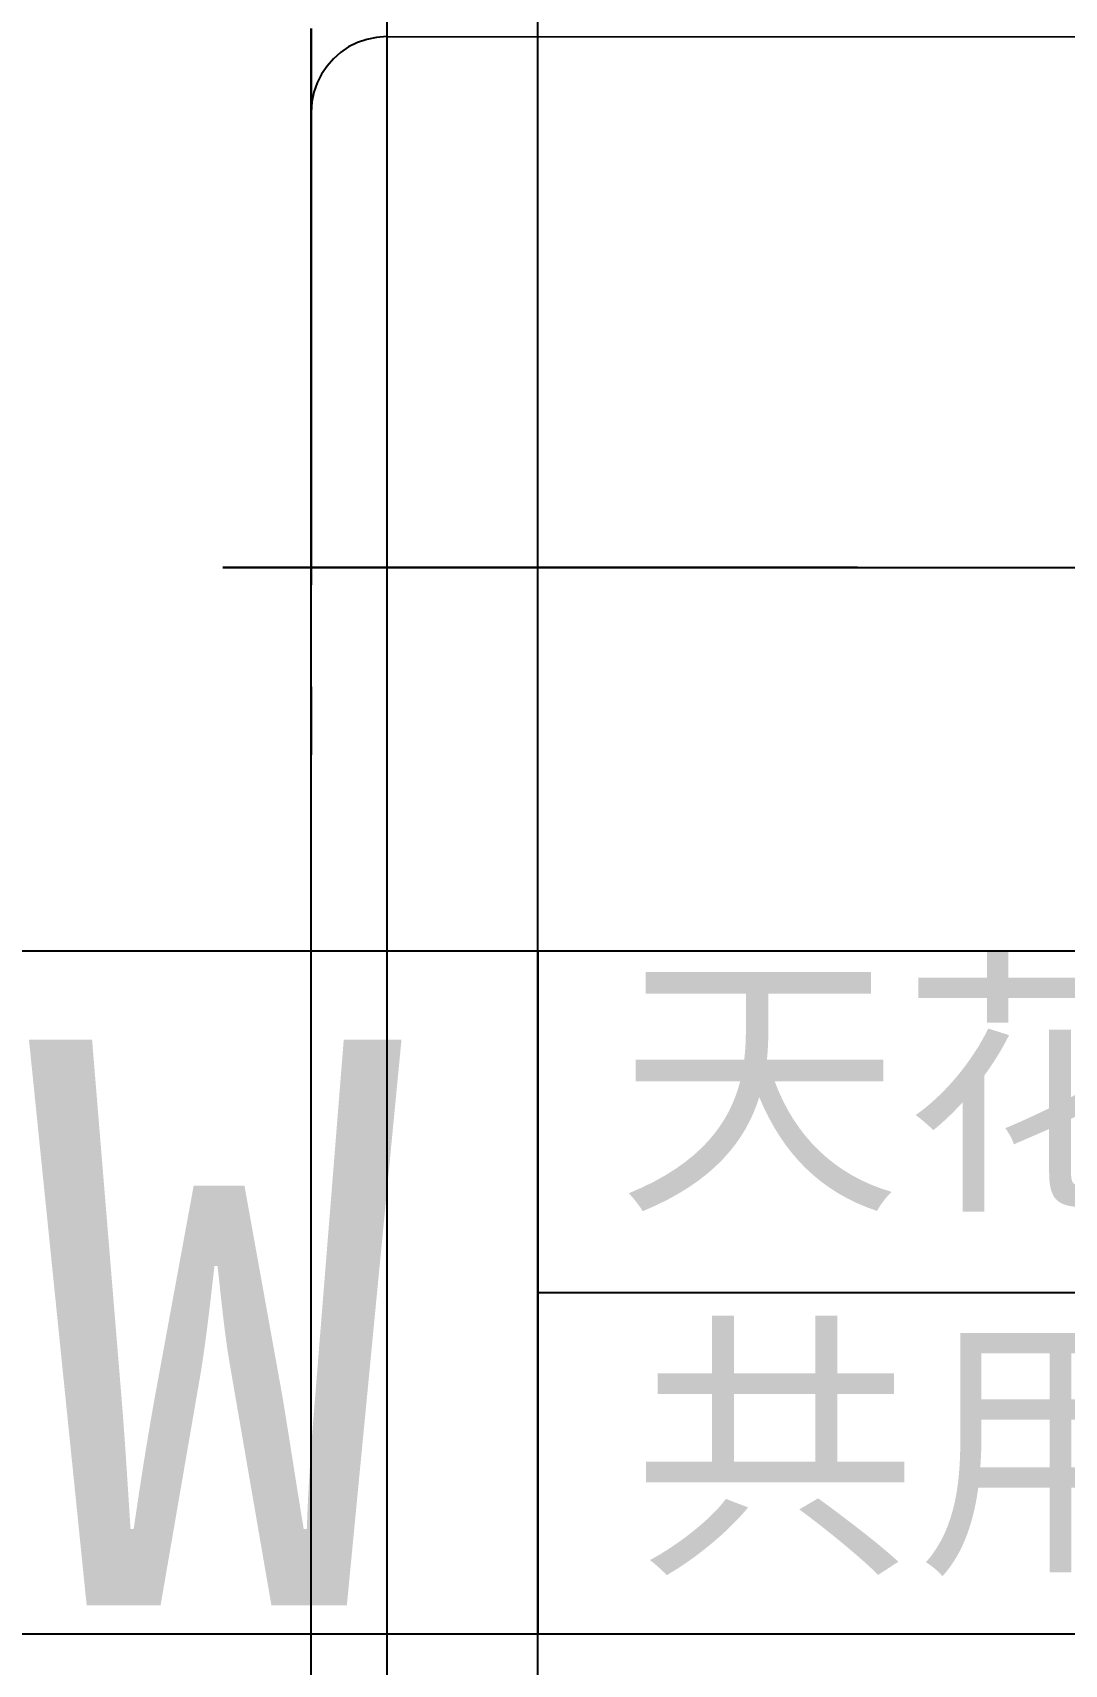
# Model space of a CAD drawing. Extents: x 11992 to 29481, y -6727 to 6811.
# Drawn here: x 14352.6 to 14489.4, y 3378.1 to 3594.4 of the extents above; entities that cross this region are included whole.
import ezdxf

# ---------------------------------------------------------------- set-up
doc = ezdxf.new("R2010")
doc.units = 0
doc.header["$MEASUREMENT"] = 0
doc.layers.get('0').update_dxf_attribs({"color": 8, "linetype": 'CONTINUOUS'})
for name, color, linetype in [('FF-FINISH【完成面】', 8, 'CONTINUOUS'), ('WALL', 8, 'CONTINUOUS'), ('zoylight 3编号', 7, 'CONTINUOUS')]:
    doc.layers.add(name, color=color, linetype=linetype)
doc.styles.add('TFB MS 3mm at 1 to 25', font='arial.ttf', dxfattribs={"height": 75})

# ---------------------------------------------------------------- blocks, each defined once
blk = doc.blocks.new('dfddd')
for p, q in [((0, 90.49), (0, 0)), ((0, 45.25), (380.17, 45.25))]:
    blk.add_line(p, q)
blk.add_lwpolyline([(-233.26, 0), (380.17, 0), (380.17, 90.49), (-233.26, 90.49)], close=True)

msp = doc.modelspace()

# ---------------------------------------------------------------- linework, layer by layer
for p, q in [((14399.62, 630.6, -2440.43), (14399.63, 3630.6, -2440.43)), ((14389.57, 3594.9, -1395.4), (14389.57, 3592.74, -1392.21)), ((14389.57, 3592.74, -1931.1), (14389.57, 3594.9, -1927.91)), ((14389.57, 3594.9, -1395.4), (14389.57, 3592.74, -1392.21)), ((14389.57, 3592.74, -1931.1), (14389.57, 3594.9, -1927.91)), ((14389.57, 3592.74, -1392.21), (14389.57, 3590.21, -1389.33)), ((14389.57, 3590.21, -1933.98), (14389.57, 3592.74, -1931.1)), ((14389.57, 3592.74, -1392.21), (14389.57, 3590.21, -1389.33)), ((14389.57, 3590.21, -1933.98), (14389.57, 3592.74, -1931.1)), ((14394.52, 3592.46, -2140.43), (14393.45, 3591.74, -2140.43)), ((14394.52, 3592.46, -2140.43), (14393.45, 3591.74, -2140.43)), ((14395.67, 3593.04, -2140.43), (14394.52, 3592.46, -2140.43)), ((14395.67, 3593.04, -2140.43), (14394.52, 3592.46, -2140.43)), ((14396.91, 3593.47, -2140.43), (14395.67, 3593.04, -2140.43)), ((14396.91, 3593.47, -2140.43), (14395.67, 3593.04, -2140.43)), ((14398.21, 3593.74, -2140.43), (14396.91, 3593.47, -2140.43)), ((14398.21, 3593.74, -2140.43), (14396.91, 3593.47, -2140.43)), ((14399.57, 3593.83, -2140.43), (14398.21, 3593.74, -2140.43)), ((14399.57, 3593.83, -2140.43), (14398.21, 3593.74, -2140.43)), ((14399.57, 3593.83, -2140.43), (14621.48, 3593.79, -2140.43)), ((14389.57, 3590.21, -1389.33), (14389.57, 3587.33, -1386.79)), ((14389.57, 3587.33, -1936.52), (14389.57, 3590.21, -1933.98)), ((14389.57, 3590.21, -1389.33), (14389.57, 3587.33, -1386.79)), ((14389.57, 3587.33, -1936.52), (14389.57, 3590.21, -1933.98)), ((14392.49, 3590.9, -2140.43), (14391.65, 3589.94, -2140.43)), ((14392.49, 3590.9, -2140.43), (14391.65, 3589.94, -2140.43)), ((14393.45, 3591.74, -2140.43), (14392.49, 3590.9, -2140.43)), ((14393.45, 3591.74, -2140.43), (14392.49, 3590.9, -2140.43)), ((14389.57, 3588.71, -2140.31), (14389.57, 3588.71, -1935.38)), ((14389.57, 3588.71, -2140.31), (14389.57, 3588.71, -1935.38)), ((14389.57, 3573.71, -2260.52), (14389.57, 3588.65, -2260.52)), ((14389.57, 3588.65, -2260.52), (14389.57, 3588.65, -2191.83)), ((14389.57, 2672.43, -2140.53), (14389.57, 3588.65, -2140.31)), ((14389.57, 3506.14, -2192.15), (14389.57, 3588.65, -2191.83)), ((14389.57, 3588.65, -2191.83), (14389.57, 3588.65, -2140.31)), ((14389.57, 3573.71, -2260.52), (14389.57, 3588.65, -2260.52)), ((14389.57, 3588.65, -2260.52), (14389.57, 3588.65, -2191.83)), ((14389.57, 2672.43, -2140.53), (14389.57, 3588.65, -2140.31)), ((14389.57, 3506.14, -2192.15), (14389.57, 3588.65, -2191.83)), ((14389.57, 3588.65, -2191.83), (14389.57, 3588.65, -2140.31)), ((14390.93, 3588.87, -2140.43), (14390.35, 3587.72, -2140.43)), ((14390.93, 3588.87, -2140.43), (14390.35, 3587.72, -2140.43)), ((14391.65, 3589.94, -2140.43), (14390.93, 3588.87, -2140.43)), ((14391.65, 3589.94, -2140.43), (14390.93, 3588.87, -2140.43)), ((14389.57, 3587.33, -1386.79), (14389.57, 3584.14, -1384.64)), ((14389.57, 3584.14, -1938.67), (14389.57, 3587.33, -1936.52)), ((14389.57, 3587.33, -1386.79), (14389.57, 3584.14, -1384.64)), ((14389.57, 3584.14, -1938.67), (14389.57, 3587.33, -1936.52)), ((14389.92, 3586.49, -2140.43), (14389.66, 3585.18, -2140.43)), ((14389.92, 3586.49, -2140.43), (14389.66, 3585.18, -2140.43)), ((14390.35, 3587.72, -2140.43), (14389.92, 3586.49, -2140.43)), ((14390.35, 3587.72, -2140.43), (14389.92, 3586.49, -2140.43)), ((14389.66, 3585.18, -2140.43), (14389.57, 3583.83, -2140.43)), ((14389.66, 3585.18, -2140.43), (14389.57, 3583.83, -2140.43)), ((14389.57, 3584.14, -1384.64), (14389.57, 3580.67, -1382.9)), ((14389.57, 3580.67, -1940.41), (14389.57, 3584.14, -1938.67)), ((14389.57, 3584.14, -1384.64), (14389.57, 3580.67, -1382.9)), ((14389.57, 3580.67, -1940.41), (14389.57, 3584.14, -1938.67)), ((14389.57, 1960.46, -2140.43), (14389.57, 3583.83, -2140.43)), ((14389.57, 3580.67, -1382.9), (14389.57, 3576.97, -1381.61)), ((14389.57, 3576.97, -1941.7), (14389.57, 3580.67, -1940.41)), ((14389.57, 3580.67, -1382.9), (14389.57, 3576.97, -1381.61)), ((14389.57, 3576.97, -1941.7), (14389.57, 3580.67, -1940.41)), ((14389.57, 3576.97, -1381.61), (14389.57, 3573.07, -1380.82)), ((14389.57, 3573.07, -1942.5), (14389.57, 3576.97, -1941.7)), ((14389.57, 3576.97, -1381.61), (14389.57, 3573.07, -1380.82)), ((14389.57, 3573.07, -1942.5), (14389.57, 3576.97, -1941.7)), ((14389.57, 3573.71, -2260.52), (14389.57, 3576.71, -2260.52)), ((14389.57, 3573.71, -2260.52), (14389.57, 3576.71, -2260.52)), ((14389.57, 3517.32, -2260.53), (14389.57, 3573.71, -2260.52)), ((14389.57, 3573.71, -2260.52), (14389.57, 3521.18, -2260.52)), ((14389.57, 3516.97, -2260.52), (14389.57, 3573.71, -2260.52)), ((14389.57, 3517.32, -2260.53), (14389.57, 3573.71, -2260.52)), ((14389.57, 3573.71, -2260.52), (14389.57, 3521.18, -2260.52)), ((14389.57, 3516.97, -2260.52), (14389.57, 3573.71, -2260.52)), ((14389.57, 3573.07, -1380.82), (14389.57, 3568.99, -1380.54)), ((14389.57, 3568.99, -1942.77), (14389.57, 3573.07, -1942.5)), ((14389.57, 3573.07, -1380.82), (14389.57, 3568.99, -1380.54)), ((14389.57, 3568.99, -1942.77), (14389.57, 3573.07, -1942.5)), ((14389.57, 1975.35, -1380.54), (14389.57, 3568.99, -1380.54)), ((14389.57, 1975.35, -1380.54), (14389.57, 3568.99, -1380.54)), ((14389.57, 1975.35, -1942.77), (14389.57, 3568.99, -1942.77)), ((14389.57, 3231.99, -1782.54), (14389.57, 3548.58, -1782.54)), ((14389.57, 3226.24, -1541.64), (14389.57, 3548.58, -1541.64)), ((14389.57, 3231.99, -1782.54), (14389.57, 3548.58, -1782.54)), ((14389.57, 3226.24, -1541.64), (14389.57, 3548.58, -1541.64)), ((14389.57, 3542.87, -1980.21), (14389.57, 3542.69, -1977.49)), ((14389.57, 3542.87, -2046.68), (14389.57, 3542.87, -2140.33)), ((14389.57, 3542.87, -2140.33), (14389.57, 3542.87, -1980.21)), ((14389.57, 3542.87, -1980.21), (14389.57, 3542.69, -1977.49)), ((14389.57, 3542.87, -2046.68), (14389.57, 3542.87, -2140.33)), ((14389.57, 3542.87, -2140.33), (14389.57, 3542.87, -1980.21)), ((14389.57, 3542.69, -1977.49), (14389.57, 3542.16, -1974.89)), ((14389.57, 3542.69, -1977.49), (14389.57, 3542.16, -1974.89)), ((14389.57, 3542.16, -1974.89), (14389.57, 3541.3, -1972.42)), ((14389.57, 3542.16, -1974.89), (14389.57, 3541.3, -1972.42)), ((14389.57, 3541.3, -1972.42), (14389.57, 3540.14, -1970.11)), ((14389.57, 3541.3, -1972.42), (14389.57, 3540.14, -1970.11)), ((14389.57, 3540.14, -1970.11), (14389.57, 3538.7, -1967.99)), ((14389.57, 3540.14, -1970.11), (14389.57, 3538.7, -1967.99)), ((14389.57, 3538.7, -1967.99), (14389.57, 3537.01, -1966.06)), ((14389.57, 3538.7, -1967.99), (14389.57, 3537.01, -1966.06)), ((14389.57, 3537.01, -1966.06), (14389.57, 3535.09, -1964.37)), ((14389.57, 3537.01, -1966.06), (14389.57, 3535.09, -1964.37)), ((14389.57, 3535.09, -1964.37), (14389.57, 3532.97, -1962.94)), ((14389.57, 3535.09, -1964.37), (14389.57, 3532.97, -1962.94)), ((14389.57, 3532.97, -1962.94), (14389.57, 3530.66, -1961.78)), ((14389.57, 3532.97, -1962.94), (14389.57, 3530.66, -1961.78)), ((14389.57, 3530.66, -1961.78), (14389.57, 3528.19, -1960.92)), ((14389.57, 3530.66, -1961.78), (14389.57, 3528.19, -1960.92)), ((14389.57, 3528.19, -1960.92), (14389.57, 3525.58, -1960.39)), ((14389.57, 3528.19, -1960.92), (14389.57, 3525.58, -1960.39)), ((14389.57, 3525.58, -1960.39), (14389.57, 3522.87, -1960.21)), ((14389.57, 3525.58, -1960.39), (14389.57, 3522.87, -1960.21)), ((14378.11, 3523.47, -1476.45), (14377.85, 3523.47, -1493.54)), ((14377.85, 3523.47, -1493.54), (14377.85, 3523.47, -1512.24)), ((14377.85, 3523.47, -1512.24), (14378.04, 3523.47, -1532.39)), ((14378.11, 3523.47, -1476.45), (14377.85, 3523.47, -1493.54)), ((14377.85, 3523.47, -1493.54), (14377.85, 3523.47, -1512.24)), ((14377.85, 3523.47, -1512.24), (14378.04, 3523.47, -1532.39)), ((14378.04, 3523.47, -1532.39), (14378.37, 3523.47, -1553.83)), ((14378.04, 3523.47, -1532.39), (14378.37, 3523.47, -1553.83)), ((14378.66, 3523.47, -1461.11), (14378.11, 3523.47, -1476.45)), ((14378.66, 3523.47, -1461.11), (14378.11, 3523.47, -1476.45)), ((14378.37, 3523.47, -1553.83), (14378.79, 3523.47, -1576.42)), ((14378.37, 3523.47, -1553.83), (14378.79, 3523.47, -1576.42)), ((14379.58, 3523.47, -1447.68), (14378.66, 3523.47, -1461.11)), ((14379.58, 3523.47, -1447.68), (14378.66, 3523.47, -1461.11)), ((14378.79, 3523.47, -1576.42), (14379.25, 3523.47, -1599.98)), ((14378.79, 3523.47, -1576.42), (14379.25, 3523.47, -1599.98)), ((14379.25, 3523.47, -1599.98), (14379.7, 3523.47, -1624.38)), ((14379.25, 3523.47, -1599.98), (14379.7, 3523.47, -1624.38)), ((14380.9, 3523.47, -1436.32), (14379.58, 3523.47, -1447.68)), ((14380.9, 3523.47, -1436.32), (14379.58, 3523.47, -1447.68)), ((14379.7, 3523.47, -1624.38), (14380.08, 3523.47, -1649.48)), ((14379.7, 3523.47, -1624.38), (14380.08, 3523.47, -1649.48)), ((14380.08, 3523.47, -1649.48), (14380.4, 3523.47, -1675.21)), ((14380.08, 3523.47, -1649.48), (14380.4, 3523.47, -1675.21)), ((14380.4, 3523.47, -1675.21), (14380.67, 3523.47, -1701.52)), ((14380.4, 3523.47, -1675.21), (14380.67, 3523.47, -1701.52)), ((14380.67, 3523.47, -1701.52), (14380.87, 3523.47, -1728.39)), ((14380.67, 3523.47, -1701.52), (14380.87, 3523.47, -1728.39)), ((14380.87, 3523.47, -1728.39), (14381.04, 3523.47, -1755.76)), ((14380.87, 3523.47, -1728.39), (14381.04, 3523.47, -1755.76)), ((14382.68, 3523.47, -1427.19), (14380.9, 3523.47, -1436.32)), ((14382.68, 3523.47, -1427.19), (14380.9, 3523.47, -1436.32)), ((14381.04, 3523.47, -1755.76), (14381.16, 3523.47, -1783.59)), ((14381.04, 3523.47, -1755.76), (14381.16, 3523.47, -1783.59)), ((14381.16, 3523.47, -1783.59), (14381.25, 3523.47, -1811.84)), ((14381.16, 3523.47, -1783.59), (14381.25, 3523.47, -1811.84)), ((14381.25, 3523.47, -1811.84), (14381.31, 3523.47, -1840.47)), ((14381.25, 3523.47, -1811.84), (14381.31, 3523.47, -1840.47)), ((14381.31, 3523.47, -1840.47), (14381.34, 3523.47, -1869.43)), ((14381.31, 3523.47, -1840.47), (14381.34, 3523.47, -1869.43)), ((14381.34, 3523.47, -1869.43), (14381.36, 3523.47, -1898.67)), ((14381.34, 3523.47, -1869.43), (14381.36, 3523.47, -1898.67)), ((14381.36, 3523.47, -1898.67), (14381.37, 3523.47, -1928.17)), ((14381.36, 3523.47, -1898.67), (14381.37, 3523.47, -1928.17)), ((14381.37, 3523.47, -1928.17), (14381.37, 3523.47, -1957.86)), ((14381.37, 3523.47, -1957.86), (14381.38, 3523.47, -1987.69)), ((14381.37, 3523.47, -1928.17), (14381.37, 3523.47, -1957.86)), ((14381.37, 3523.47, -1957.86), (14381.38, 3523.47, -1987.69)), ((14381.38, 3523.47, -1987.69), (14381.41, 3523.47, -2017.41)), ((14381.38, 3523.47, -1987.69), (14381.41, 3523.47, -2017.41)), ((14381.41, 3523.47, -2017.41), (14381.5, 3523.47, -2046.79)), ((14381.41, 3523.47, -2017.41), (14381.5, 3523.47, -2046.79)), ((14381.5, 3523.47, -2046.79), (14381.67, 3523.47, -2075.54)), ((14381.5, 3523.47, -2046.79), (14381.67, 3523.47, -2075.54)), ((14381.67, 3523.47, -2075.54), (14381.95, 3523.47, -2103.43)), ((14381.67, 3523.47, -2075.54), (14381.95, 3523.47, -2103.43)), ((14381.95, 3523.47, -2103.43), (14382.37, 3523.47, -2130.19)), ((14381.95, 3523.47, -2103.43), (14382.37, 3523.47, -2130.19)), ((14382.37, 3523.47, -2130.19), (14382.96, 3523.47, -2155.56)), ((14382.37, 3523.47, -2130.19), (14382.96, 3523.47, -2155.56)), ((14384.98, 3523.47, -1420.43), (14382.68, 3523.47, -1427.19)), ((14384.98, 3523.47, -1420.43), (14382.68, 3523.47, -1427.19)), ((14382.96, 3523.47, -2155.56), (14383.74, 3523.47, -2179.28)), ((14382.96, 3523.47, -2155.56), (14383.74, 3523.47, -2179.28)), ((14383.74, 3523.47, -2179.28), (14384.74, 3523.47, -2201.11)), ((14383.74, 3523.47, -2179.28), (14384.74, 3523.47, -2201.11)), ((14384.74, 3523.47, -2201.11), (14386, 3523.47, -2220.77)), ((14384.74, 3523.47, -2201.11), (14386, 3523.47, -2220.77)), ((14386.77, 3523.47, -1416.4), (14384.98, 3523.47, -1420.43)), ((14386.77, 3523.47, -1416.4), (14384.98, 3523.47, -1420.43)), ((14386, 3523.47, -2220.77), (14387.53, 3523.47, -2238.01)), ((14386, 3523.47, -2220.77), (14387.53, 3523.47, -2238.01)), ((14388.81, 3523.47, -1412.61), (14386.77, 3523.47, -1416.4)), ((14388.81, 3523.47, -1412.61), (14386.77, 3523.47, -1416.4)), ((14387.53, 3523.47, -2238.01), (14389.37, 3523.47, -2252.58)), ((14387.53, 3523.47, -2238.01), (14389.37, 3523.47, -2252.58)), ((14391.11, 3523.47, -1409.06), (14388.81, 3523.47, -1412.61)), ((14391.11, 3523.47, -1409.06), (14388.81, 3523.47, -1412.61)), ((14389.57, 3523.46, -2440.38), (14389.57, 3523.47, -2440.35)), ((14389.57, 3523.47, -2440.35), (14389.57, 3523.47, -2440.33)), ((14389.57, 3523.32, -2260.53), (14389.57, 3523.47, -2440.33)), ((14389.57, 3523.47, -2185.23), (14389.58, 3523.47, -2206.47)), ((14389.57, 3523.47, -2436.74), (14389.57, 3523.47, -2436.77)), ((14389.57, 3523.47, -2436.77), (14389.57, 3523.47, -2436.79)), ((14389.57, 3523.47, -2436.79), (14389.58, 3523.47, -2436.82)), ((14389.57, 3523.47, -2439.9), (14389.57, 3523.47, -2439.92)), ((14389.57, 3523.47, -2439.92), (14389.57, 3523.47, -2439.95)), ((14389.57, 3523.47, -2439.95), (14389.58, 3523.47, -2439.97)), ((14389.58, 3523.47, -2437.22), (14389.57, 3523.47, -2437.24)), ((14389.57, 3523.47, -2437.24), (14389.57, 3523.47, -2437.27)), ((14389.57, 3523.47, -2437.27), (14389.57, 3523.47, -2437.3)), ((14389.58, 3523.47, -2185.15), (14389.57, 3523.47, -2185.18)), ((14389.57, 3523.47, -2185.18), (14389.57, 3523.47, -2185.2)), ((14389.57, 3523.47, -2185.2), (14389.57, 3523.47, -2185.23)), ((14389.57, 3523.47, -2440.33), (14389.57, 3523.47, -2185.23)), ((14389.57, 3523.47, -2439.9), (14389.57, 3523.47, -2437.3)), ((14389.57, 3523.46, -2440.38), (14389.57, 3523.47, -2440.35)), ((14389.57, 3523.47, -2440.35), (14389.57, 3523.47, -2440.33)), ((14389.57, 3523.32, -2260.53), (14389.57, 3523.47, -2440.33)), ((14389.57, 3523.47, -2185.23), (14389.58, 3523.47, -2206.47)), ((14389.57, 3523.47, -2436.74), (14389.57, 3523.47, -2436.77)), ((14389.57, 3523.47, -2436.77), (14389.57, 3523.47, -2436.79)), ((14389.57, 3523.47, -2436.79), (14389.58, 3523.47, -2436.82)), ((14389.57, 3523.47, -2439.9), (14389.57, 3523.47, -2439.92)), ((14389.57, 3523.47, -2439.92), (14389.57, 3523.47, -2439.95)), ((14389.57, 3523.47, -2439.95), (14389.58, 3523.47, -2439.97)), ((14389.58, 3523.47, -2437.22), (14389.57, 3523.47, -2437.24)), ((14389.57, 3523.47, -2437.24), (14389.57, 3523.47, -2437.27)), ((14389.57, 3523.47, -2437.27), (14389.57, 3523.47, -2437.3)), ((14389.58, 3523.47, -2185.15), (14389.57, 3523.47, -2185.18)), ((14389.57, 3523.47, -2185.18), (14389.57, 3523.47, -2185.2)), ((14389.57, 3523.47, -2185.2), (14389.57, 3523.47, -2185.23)), ((14389.57, 3523.47, -2440.33), (14389.57, 3523.47, -2185.23)), ((14389.57, 3523.47, -2439.9), (14389.57, 3523.47, -2437.3)), ((14389.57, 3523.44, -2440.43), (14389.57, 3523.46, -2440.4)), ((14389.57, 3523.46, -2440.4), (14389.57, 3523.46, -2440.38)), ((14389.57, 3523.44, -2440.43), (14389.57, 3523.46, -2440.4)), ((14389.57, 3523.46, -2440.4), (14389.57, 3523.46, -2440.38)), ((14389.57, 3523.43, -2440.45), (14389.57, 3523.44, -2440.43)), ((14389.57, 3523.43, -2440.45), (14389.57, 3523.44, -2440.43)), ((14389.57, 3523.41, -2440.47), (14389.57, 3523.43, -2440.45)), ((14389.57, 3523.41, -2440.47), (14389.57, 3523.43, -2440.45)), ((14389.57, 3523.39, -2440.49), (14389.57, 3523.41, -2440.47)), ((14389.57, 3523.39, -2440.49), (14389.57, 3523.41, -2440.47)), ((14389.57, 3523.37, -2440.5), (14389.57, 3523.39, -2440.49)), ((14389.57, 3523.37, -2440.5), (14389.57, 3523.39, -2440.49)), ((14389.57, 3523.35, -2440.51), (14389.57, 3523.37, -2440.5)), ((14389.57, 3523.35, -2440.51), (14389.57, 3523.37, -2440.5)), ((14389.57, 3523.32, -2440.52), (14389.57, 3523.35, -2440.51)), ((14389.57, 3523.32, -2440.52), (14389.57, 3523.35, -2440.51)), ((14389.57, 3523.3, -2440.53), (14389.57, 3523.32, -2440.52)), ((14389.57, 3523.3, -2440.53), (14389.57, 3523.32, -2440.52)), ((14389.57, 3523.27, -2440.53), (14389.57, 3523.3, -2440.53)), ((14389.57, 3523.27, -2440.53), (14389.57, 3523.3, -2440.53)), ((14389.57, 3508.53, -2440.52), (14389.57, 3523.27, -2440.53)), ((14389.57, 3508.53, -2440.52), (14389.57, 3523.27, -2440.53)), ((14389.58, 3523.47, -2206.47), (14389.6, 3523.47, -2227.7)), ((14389.58, 3523.47, -2436.82), (14389.59, 3523.47, -2436.84)), ((14389.58, 3523.47, -2439.97), (14389.59, 3523.47, -2440)), ((14389.59, 3523.47, -2437.19), (14389.58, 3523.47, -2437.22)), ((14389.59, 3523.47, -2185.13), (14389.58, 3523.47, -2185.15)), ((14389.58, 3523.47, -2206.47), (14389.6, 3523.47, -2227.7)), ((14389.58, 3523.47, -2436.82), (14389.59, 3523.47, -2436.84)), ((14389.58, 3523.47, -2439.97), (14389.59, 3523.47, -2440)), ((14389.59, 3523.47, -2437.19), (14389.58, 3523.47, -2437.22)), ((14389.59, 3523.47, -2185.13), (14389.58, 3523.47, -2185.15)), ((14389.59, 3523.47, -2436.84), (14389.61, 3523.47, -2436.86)), ((14389.59, 3523.47, -2440), (14389.61, 3523.47, -2440.02)), ((14389.61, 3523.47, -2437.17), (14389.59, 3523.47, -2437.19)), ((14389.61, 3523.47, -2185.11), (14389.59, 3523.47, -2185.13)), ((14389.59, 3523.47, -2436.84), (14389.61, 3523.47, -2436.86)), ((14389.59, 3523.47, -2440), (14389.61, 3523.47, -2440.02)), ((14389.61, 3523.47, -2437.17), (14389.59, 3523.47, -2437.19)), ((14389.61, 3523.47, -2185.11), (14389.59, 3523.47, -2185.13)), ((14389.6, 3523.47, -2227.7), (14389.62, 3523.47, -2248.94)), ((14389.6, 3523.47, -2227.7), (14389.62, 3523.47, -2248.94)), ((14389.61, 3523.47, -2436.86), (14389.63, 3523.47, -2436.88)), ((14389.61, 3523.47, -2440.02), (14389.63, 3523.47, -2440.04)), ((14389.63, 3523.47, -2437.15), (14389.61, 3523.47, -2437.17)), ((14389.63, 3523.47, -2185.09), (14389.61, 3523.47, -2185.11)), ((14389.61, 3523.47, -2436.86), (14389.63, 3523.47, -2436.88)), ((14389.61, 3523.47, -2440.02), (14389.63, 3523.47, -2440.04)), ((14389.63, 3523.47, -2437.15), (14389.61, 3523.47, -2437.17)), ((14389.63, 3523.47, -2185.09), (14389.61, 3523.47, -2185.11)), ((14389.62, 3523.47, -2248.94), (14389.63, 3523.47, -2270.18)), ((14389.62, 3523.47, -2248.94), (14389.63, 3523.47, -2270.18)), ((14389.62, 3523.47, -2265.62), (14449.77, 3523.47, -2265.56)), ((14389.63, 3523.47, -2270.18), (14389.65, 3523.47, -2291.42)), ((14389.63, 3523.47, -2436.88), (14389.65, 3523.47, -2436.9)), ((14389.63, 3523.47, -2440.04), (14389.65, 3523.47, -2440.06)), ((14389.65, 3523.47, -2437.14), (14389.63, 3523.47, -2437.15)), ((14389.65, 3523.47, -2185.07), (14389.63, 3523.47, -2185.09)), ((14389.63, 3523.47, -2270.18), (14389.65, 3523.47, -2291.42)), ((14389.63, 3523.47, -2436.88), (14389.65, 3523.47, -2436.9)), ((14389.63, 3523.47, -2440.04), (14389.65, 3523.47, -2440.06)), ((14389.65, 3523.47, -2437.14), (14389.63, 3523.47, -2437.15)), ((14389.65, 3523.47, -2185.07), (14389.63, 3523.47, -2185.09)), ((14389.65, 3523.47, -2291.42), (14389.67, 3523.47, -2312.66)), ((14389.65, 3523.47, -2436.9), (14389.67, 3523.47, -2436.92)), ((14389.65, 3523.47, -2440.06), (14389.67, 3523.47, -2440.07)), ((14389.67, 3523.47, -2437.12), (14389.65, 3523.47, -2437.14)), ((14389.67, 3523.47, -2185.05), (14389.65, 3523.47, -2185.07)), ((14389.65, 3523.47, -2291.42), (14389.67, 3523.47, -2312.66)), ((14389.65, 3523.47, -2436.9), (14389.67, 3523.47, -2436.92)), ((14389.65, 3523.47, -2440.06), (14389.67, 3523.47, -2440.07)), ((14389.67, 3523.47, -2437.12), (14389.65, 3523.47, -2437.14)), ((14389.67, 3523.47, -2185.05), (14389.65, 3523.47, -2185.07)), ((14389.67, 3523.47, -2312.66), (14389.68, 3523.47, -2333.9)), ((14389.67, 3523.47, -2436.92), (14389.69, 3523.47, -2436.93)), ((14389.67, 3523.47, -2440.07), (14389.69, 3523.47, -2440.08)), ((14389.69, 3523.47, -2437.11), (14389.67, 3523.47, -2437.12)), ((14389.69, 3523.47, -2185.04), (14389.67, 3523.47, -2185.05)), ((14389.67, 3523.47, -2312.66), (14389.68, 3523.47, -2333.9)), ((14389.67, 3523.47, -2436.92), (14389.69, 3523.47, -2436.93)), ((14389.67, 3523.47, -2440.07), (14389.69, 3523.47, -2440.08)), ((14389.69, 3523.47, -2437.11), (14389.67, 3523.47, -2437.12)), ((14389.69, 3523.47, -2185.04), (14389.67, 3523.47, -2185.05)), ((14389.68, 3523.47, -2333.9), (14389.7, 3523.47, -2355.14)), ((14389.68, 3523.47, -2333.9), (14389.7, 3523.47, -2355.14)), ((14389.69, 3523.47, -2436.93), (14389.72, 3523.47, -2436.94)), ((14389.69, 3523.47, -2440.08), (14389.72, 3523.47, -2440.09)), ((14389.72, 3523.47, -2437.1), (14389.69, 3523.47, -2437.11)), ((14389.72, 3523.47, -2185.03), (14389.69, 3523.47, -2185.04)), ((14389.69, 3523.47, -2436.93), (14389.72, 3523.47, -2436.94)), ((14389.69, 3523.47, -2440.08), (14389.72, 3523.47, -2440.09)), ((14389.72, 3523.47, -2437.1), (14389.69, 3523.47, -2437.11)), ((14389.72, 3523.47, -2185.03), (14389.69, 3523.47, -2185.04)), ((14389.7, 3523.47, -2355.14), (14389.72, 3523.47, -2376.38)), ((14389.7, 3523.47, -2355.14), (14389.72, 3523.47, -2376.38)), ((14389.72, 3523.47, -2376.38), (14389.73, 3523.47, -2397.62)), ((14389.72, 3523.47, -2436.94), (14389.74, 3523.47, -2436.94)), ((14389.72, 3523.47, -2440.09), (14389.74, 3523.47, -2440.1)), ((14389.74, 3523.47, -2437.09), (14389.72, 3523.47, -2437.1)), ((14389.74, 3523.47, -2185.03), (14389.72, 3523.47, -2185.03)), ((14389.72, 3523.47, -2376.38), (14389.73, 3523.47, -2397.62)), ((14389.72, 3523.47, -2436.94), (14389.74, 3523.47, -2436.94)), ((14389.72, 3523.47, -2440.09), (14389.74, 3523.47, -2440.1)), ((14389.74, 3523.47, -2437.09), (14389.72, 3523.47, -2437.1)), ((14389.74, 3523.47, -2185.03), (14389.72, 3523.47, -2185.03)), ((14389.73, 3523.47, -2397.62), (14389.75, 3523.47, -2418.85)), ((14389.73, 3523.47, -2397.62), (14389.75, 3523.47, -2418.85)), ((14389.74, 3523.47, -2436.94), (14389.77, 3523.47, -2436.94)), ((14389.74, 3523.47, -2440.1), (14389.77, 3523.47, -2440.1)), ((14389.77, 3523.47, -2437.09), (14389.74, 3523.47, -2437.09)), ((14389.77, 3523.47, -2185.02), (14389.74, 3523.47, -2185.03)), ((14389.74, 3523.47, -2436.94), (14389.77, 3523.47, -2436.94)), ((14389.74, 3523.47, -2440.1), (14389.77, 3523.47, -2440.1)), ((14389.77, 3523.47, -2437.09), (14389.74, 3523.47, -2437.09)), ((14389.77, 3523.47, -2185.02), (14389.74, 3523.47, -2185.03)), ((14389.75, 3523.47, -2418.85), (14389.77, 3523.47, -2440.09)), ((14389.75, 3523.47, -2418.85), (14389.77, 3523.47, -2440.09)), ((14389.77, 3523.47, -2440.09), (14394.77, 3523.47, -2440.08)), ((14389.77, 3523.47, -2437.09), (14393.49, 3523.47, -2437.09)), ((14389.77, 3523.47, -2440.09), (14393.49, 3523.47, -2440.09)), ((14389.77, 3523.47, -2440.09), (14394.77, 3523.47, -2440.08)), ((14389.77, 3523.47, -2437.09), (14393.49, 3523.47, -2437.09)), ((14389.77, 3523.47, -2185.03), (14434.77, 3523.47, -2185.03)), ((14389.77, 3523.47, -2440.09), (14393.49, 3523.47, -2440.09)), ((14389.77, 3523.47, -2436.94), (14449.56, 3523.47, -2436.94)), ((14393.66, 3523.47, -1405.75), (14391.11, 3523.47, -1409.06)), ((14393.66, 3523.47, -1405.75), (14391.11, 3523.47, -1409.06)), ((14396.82, 3523.47, -2185.03), (14393.37, 3523.47, -2185.03)), ((14396.82, 3523.47, -2185.03), (14393.37, 3523.47, -2185.03)), ((14393.49, 3523.47, -2437.09), (14449.56, 3523.47, -2437.09)), ((14393.49, 3523.47, -2440.09), (14408.37, 3523.47, -2440.09)), ((14396.44, 3523.47, -1402.68), (14393.66, 3523.47, -1405.75)), ((14396.44, 3523.47, -1402.68), (14393.66, 3523.47, -1405.75)), ((14394.77, 3523.47, -2440.08), (14399.77, 3523.47, -2440.06)), ((14394.77, 3523.47, -2440.08), (14399.77, 3523.47, -2440.06)), ((14399.46, 3523.47, -1399.87), (14396.44, 3523.47, -1402.68)), ((14399.46, 3523.47, -1399.87), (14396.44, 3523.47, -1402.68)), ((14400.27, 3523.47, -2185.03), (14396.82, 3523.47, -2185.03)), ((14400.27, 3523.47, -2185.03), (14396.82, 3523.47, -2185.03)), ((14402.69, 3523.47, -1397.33), (14399.46, 3523.47, -1399.87)), ((14399.77, 3523.47, -2440.06), (14404.77, 3523.47, -2440.05)), ((14403.72, 3523.47, -2185.03), (14400.27, 3523.47, -2185.03)), ((14406.15, 3523.47, -1395.05), (14402.69, 3523.47, -1397.33)), ((14407.17, 3523.47, -2185.03), (14403.72, 3523.47, -2185.03)), ((14404.77, 3523.47, -2440.05), (14409.77, 3523.47, -2440.04)), ((14409.81, 3523.47, -1393.04), (14406.15, 3523.47, -1395.05)), ((14410.62, 3523.47, -2185.03), (14407.17, 3523.47, -2185.03)), ((14409.77, 3523.47, -2440.04), (14414.77, 3523.47, -2440.02)), ((14413.68, 3523.47, -1391.32), (14409.81, 3523.47, -1393.04)), ((14414.07, 3523.47, -2185.03), (14410.62, 3523.47, -2185.03)), ((14417.74, 3523.47, -1389.88), (14413.68, 3523.47, -1391.32)), ((14417.52, 3523.47, -2185.03), (14414.07, 3523.47, -2185.03)), ((14414.77, 3523.47, -2440.02), (14419.77, 3523.47, -2440.01)), ((14420.97, 3523.47, -2185.03), (14417.52, 3523.47, -2185.03)), ((14421.99, 3523.47, -1388.74), (14417.74, 3523.47, -1389.88)), ((14419.77, 3523.47, -2440.01), (14424.77, 3523.47, -2440)), ((14424.42, 3523.47, -2185.03), (14420.97, 3523.47, -2185.03)), ((14425.39, 3523.47, -1387.94), (14421.99, 3523.47, -1388.75)), ((14427.87, 3523.47, -2185.03), (14424.42, 3523.47, -2185.03)), ((14424.77, 3523.47, -2440), (14429.77, 3523.47, -2439.98)), ((14428.74, 3523.47, -1387.22), (14425.39, 3523.47, -1387.94)), ((14431.32, 3523.47, -2185.03), (14427.87, 3523.47, -2185.03)), ((14432.05, 3523.47, -1386.59), (14428.74, 3523.47, -1387.22)), ((14429.77, 3523.47, -2439.98), (14434.77, 3523.47, -2439.97)), ((14434.77, 3523.47, -2185.03), (14431.32, 3523.47, -2185.03)), ((14435.32, 3523.47, -1386.05), (14432.05, 3523.47, -1386.59)), ((14434.77, 3523.47, -2439.97), (14439.77, 3523.47, -2439.96)), ((14436.8, 3523.47, -2185.17), (14434.77, 3523.47, -2185.03)), ((14438.58, 3523.47, -1385.59), (14435.32, 3523.47, -1386.05)), ((14438.75, 3523.47, -2185.57), (14436.8, 3523.47, -2185.17)), ((14441.83, 3523.47, -1385.22), (14438.58, 3523.47, -1385.59)), ((14440.61, 3523.47, -2186.21), (14438.75, 3523.47, -2185.57)), ((14439.77, 3523.47, -2439.96), (14444.77, 3523.47, -2439.94)), ((14442.34, 3523.47, -2187.08), (14440.61, 3523.47, -2186.21)), ((14445.09, 3523.47, -1384.93), (14441.83, 3523.47, -1385.22)), ((14443.93, 3523.47, -2188.16), (14442.34, 3523.47, -2187.08)), ((14445.37, 3523.47, -2189.43), (14443.93, 3523.47, -2188.16)), ((14444.77, 3523.47, -2439.94), (14449.77, 3523.47, -2439.93)), ((14448.37, 3523.47, -1384.73), (14445.09, 3523.47, -1384.93)), ((14446.64, 3523.47, -2190.87), (14445.37, 3523.47, -2189.43)), ((14447.72, 3523.47, -2192.46), (14446.64, 3523.47, -2190.87)), ((14448.59, 3523.47, -2194.2), (14447.72, 3523.47, -2192.46)), ((14451.69, 3523.47, -1384.61), (14448.37, 3523.47, -1384.73)), ((14449.23, 3523.47, -2196.05), (14448.59, 3523.47, -2194.2)), ((14449.63, 3523.47, -2198), (14449.23, 3523.47, -2196.05)), ((14449.56, 3523.47, -2436.94), (14449.59, 3523.47, -2436.94)), ((14449.56, 3523.47, -2440.1), (14449.57, 3523.47, -2440.1)), ((14449.57, 3523.47, -2437.09), (14449.56, 3523.47, -2437.09)), ((14449.57, 3523.47, -2440.1), (14449.57, 3523.47, -2440.1)), ((14449.57, 3523.47, -2440.1), (14449.58, 3523.47, -2440.1)), ((14449.58, 3523.47, -2437.09), (14449.57, 3523.47, -2437.09)), ((14449.57, 3523.47, -2437.09), (14449.57, 3523.47, -2437.09)), ((14449.58, 3523.47, -2440.1), (14449.58, 3523.47, -2440.1)), ((14449.58, 3523.47, -2440.1), (14449.58, 3523.47, -2440.1)), ((14449.58, 3523.47, -2440.1), (14449.58, 3523.47, -2440.1)), ((14449.58, 3523.47, -2440.1), (14449.59, 3523.47, -2440.09)), ((14449.59, 3523.47, -2437.1), (14449.58, 3523.47, -2437.1)), ((14449.58, 3523.47, -2437.1), (14449.58, 3523.47, -2437.09)), ((14449.58, 3523.47, -2437.09), (14449.58, 3523.47, -2437.09)), ((14449.58, 3523.47, -2437.09), (14449.58, 3523.47, -2437.09)), ((14449.59, 3523.47, -2436.94), (14449.62, 3523.47, -2436.94)), ((14449.59, 3523.47, -2440.09), (14449.59, 3523.47, -2440.09)), ((14449.59, 3523.47, -2440.09), (14449.59, 3523.47, -2440.09)), ((14449.59, 3523.47, -2440.09), (14449.6, 3523.47, -2440.09)), ((14449.6, 3523.47, -2437.1), (14449.59, 3523.47, -2437.1)), ((14449.59, 3523.47, -2437.1), (14449.59, 3523.47, -2437.1)), ((14449.59, 3523.47, -2437.1), (14449.59, 3523.47, -2437.1)), ((14449.6, 3523.47, -2440.09), (14449.62, 3523.47, -2440.09)), ((14449.62, 3523.47, -2437.1), (14449.6, 3523.47, -2437.1)), ((14449.6, 3523.47, -2440.09), (14449.6, 3523.47, -2440.09)), ((14449.6, 3523.47, -2440.09), (14449.6, 3523.47, -2440.09)), ((14449.6, 3523.47, -2437.1), (14449.6, 3523.47, -2437.1)), ((14449.6, 3523.47, -2437.1), (14449.6, 3523.47, -2437.1)), ((14449.62, 3523.47, -2440.09), (14449.64, 3523.47, -2440.08)), ((14449.64, 3523.47, -2437.11), (14449.62, 3523.47, -2437.1)), ((14449.62, 3523.47, -2436.94), (14449.64, 3523.47, -2436.93)), ((14449.77, 3523.47, -2200.03), (14449.63, 3523.47, -2198)), ((14449.64, 3523.47, -2440.08), (14449.66, 3523.47, -2440.07)), ((14449.66, 3523.47, -2437.12), (14449.64, 3523.47, -2437.11)), ((14449.64, 3523.47, -2436.93), (14449.67, 3523.47, -2436.92)), ((14449.66, 3523.47, -2440.07), (14449.68, 3523.47, -2440.06)), ((14449.68, 3523.47, -2437.13), (14449.66, 3523.47, -2437.12)), ((14449.67, 3523.47, -2436.92), (14449.69, 3523.47, -2436.9)), ((14449.68, 3523.47, -2440.06), (14449.69, 3523.47, -2440.05)), ((14449.69, 3523.47, -2437.14), (14449.68, 3523.47, -2437.13)), ((14449.69, 3523.47, -2440.05), (14449.71, 3523.47, -2440.04)), ((14449.71, 3523.47, -2437.15), (14449.69, 3523.47, -2437.14)), ((14449.69, 3523.47, -2436.9), (14449.71, 3523.47, -2436.88)), ((14449.71, 3523.47, -2440.04), (14449.72, 3523.47, -2440.03)), ((14449.72, 3523.47, -2437.17), (14449.71, 3523.47, -2437.15)), ((14449.71, 3523.47, -2436.88), (14449.72, 3523.47, -2436.86)), ((14449.72, 3523.47, -2440.03), (14449.73, 3523.47, -2440.01)), ((14449.73, 3523.47, -2437.18), (14449.72, 3523.47, -2437.17)), ((14449.72, 3523.47, -2436.86), (14449.74, 3523.47, -2436.84)), ((14449.73, 3523.47, -2440.01), (14449.74, 3523.47, -2439.99)), ((14449.74, 3523.47, -2437.2), (14449.73, 3523.47, -2437.18)), ((14449.74, 3523.47, -2439.99), (14449.75, 3523.47, -2439.98)), ((14449.75, 3523.47, -2437.22), (14449.74, 3523.47, -2437.2)), ((14449.74, 3523.47, -2436.84), (14449.75, 3523.47, -2436.82)), ((14449.75, 3523.47, -2439.98), (14449.76, 3523.47, -2439.96)), ((14449.76, 3523.47, -2437.24), (14449.75, 3523.47, -2437.22)), ((14449.75, 3523.47, -2436.82), (14449.76, 3523.47, -2436.79)), ((14449.76, 3523.47, -2439.96), (14449.76, 3523.47, -2439.94)), ((14449.76, 3523.47, -2437.26), (14449.76, 3523.47, -2437.24)), ((14449.76, 3523.47, -2436.79), (14449.77, 3523.47, -2436.77)), ((14449.76, 3523.47, -2439.94), (14449.76, 3523.47, -2439.93)), ((14449.76, 3523.47, -2439.93), (14449.76, 3523.47, -2439.93)), ((14449.76, 3523.47, -2439.93), (14449.76, 3523.47, -2439.93)), ((14449.76, 3523.47, -2439.93), (14449.76, 3523.47, -2439.92)), ((14449.76, 3523.47, -2439.92), (14449.76, 3523.47, -2439.92)), ((14449.76, 3523.47, -2439.92), (14449.76, 3523.47, -2439.92)), ((14449.76, 3523.47, -2439.92), (14449.76, 3523.47, -2439.91)), ((14449.76, 3523.47, -2439.91), (14449.77, 3523.47, -2439.91)), ((14449.77, 3523.47, -2437.28), (14449.76, 3523.47, -2437.28)), ((14449.76, 3523.47, -2437.28), (14449.76, 3523.47, -2437.27)), ((14449.76, 3523.47, -2437.27), (14449.76, 3523.47, -2437.27)), ((14449.76, 3523.47, -2437.27), (14449.76, 3523.47, -2437.27)), ((14449.76, 3523.47, -2437.27), (14449.76, 3523.47, -2437.26)), ((14449.76, 3523.47, -2437.26), (14449.76, 3523.47, -2437.26)), ((14449.76, 3523.47, -2437.26), (14449.76, 3523.47, -2437.26)), ((14449.77, 3523.47, -2439.93), (14449.77, 3523.47, -2419.94)), ((14449.77, 3523.47, -2419.94), (14449.77, 3523.47, -2399.94)), ((14449.77, 3523.47, -2399.94), (14449.77, 3523.47, -2379.95)), ((14449.77, 3523.47, -2379.95), (14449.77, 3523.47, -2359.96)), ((14449.77, 3523.47, -2359.96), (14449.77, 3523.47, -2339.97)), ((14449.77, 3523.47, -2339.97), (14449.77, 3523.47, -2319.98)), ((14449.77, 3523.47, -2319.98), (14449.77, 3523.47, -2299.99)), ((14449.77, 3523.47, -2299.99), (14449.77, 3523.47, -2280)), ((14449.77, 3523.47, -2280), (14449.77, 3523.47, -2260.01)), ((14449.77, 3523.47, -2260.01), (14449.77, 3523.47, -2240.02)), ((14449.77, 3523.47, -2240.02), (14449.77, 3523.47, -2220.02)), ((14449.77, 3523.47, -2220.02), (14449.77, 3523.47, -2200.03)), ((14449.77, 3523.47, -2436.77), (14449.77, 3523.47, -2436.74)), ((14449.77, 3523.47, -2439.91), (14449.77, 3523.47, -2439.91)), ((14449.77, 3523.47, -2439.91), (14449.77, 3523.47, -2439.9)), ((14449.77, 3523.47, -2439.9), (14449.77, 3523.47, -2439.9)), ((14449.77, 3523.47, -2439.9), (14449.77, 3523.47, -2439.9)), ((14449.77, 3523.47, -2437.3), (14449.77, 3523.47, -2437.29)), ((14449.77, 3523.47, -2437.29), (14449.77, 3523.47, -2437.29)), ((14449.77, 3523.47, -2437.29), (14449.77, 3523.47, -2437.28)), ((14449.77, 3523.47, -2437.28), (14449.77, 3523.47, -2437.28)), ((14449.77, 3523.47, -2437.28), (14449.77, 3523.47, -2437.28)), ((14449.77, 3523.47, -2439.9), (14449.77, 3523.47, -2437.3)), ((14449.77, 3523.47, -2260.33), (16699.23, 3523.47, -2260.33)), ((14449.77, 3523.47, -2208.27), (14491.23, 3523.47, -2175.74)), ((14455.05, 3523.47, -1384.57), (14451.69, 3523.47, -1384.61)), ((14458.48, 3523.47, -1384.61), (14455.05, 3523.47, -1384.57)), ((14461.98, 3523.47, -1384.72), (14458.48, 3523.47, -1384.61)), ((14461.97, 3523.47, -1384.72), (14466.76, 3523.47, -1384.81)), ((14466.76, 3523.47, -1384.81), (14471.26, 3523.47, -1385.28)), ((14471.26, 3523.47, -1385.28), (14475.47, 3523.47, -1386.12)), ((14475.47, 3523.47, -1386.12), (14479.39, 3523.47, -1387.35)), ((14479.39, 3523.47, -1387.35), (14483.01, 3523.47, -1388.95)), ((14483.01, 3523.47, -1388.95), (14486.35, 3523.47, -1390.93)), ((14486.35, 3523.47, -1390.93), (14489.39, 3523.47, -1393.28)), ((14489.39, 3523.47, -1393.28), (14492.14, 3523.47, -1396.02)), ((14389.57, 2672.45, -1960.21), (14389.57, 3522.87, -1960.21)), ((14389.57, 3498.65, -2260.53), (14389.57, 3516.97, -2260.52)), ((14389.57, 3498.65, -2260.53), (14389.57, 3516.97, -2260.52)), ((14389.57, 3511.33, -2260.52), (14389.57, 3511.33, -2440.53)), ((14389.57, 3511.33, -2260.52), (14389.57, 3511.33, -2440.53)), ((14389.57, 3508.5, -2440.53), (14389.57, 3508.53, -2440.53)), ((14389.57, 3508.5, -2440.53), (14389.57, 3508.53, -2440.53)), ((14389.57, 3508.47, -2440.52), (14389.57, 3508.5, -2440.53)), ((14389.57, 3508.47, -2440.52), (14389.57, 3508.5, -2440.53)), ((14389.57, 3508.45, -2440.51), (14389.57, 3508.47, -2440.52)), ((14389.57, 3508.45, -2440.51), (14389.57, 3508.47, -2440.52)), ((14389.57, 3508.43, -2440.5), (14389.57, 3508.45, -2440.51)), ((14389.57, 3508.43, -2440.5), (14389.57, 3508.45, -2440.51)), ((14389.57, 3508.4, -2440.49), (14389.57, 3508.43, -2440.5)), ((14389.57, 3508.4, -2440.49), (14389.57, 3508.43, -2440.5)), ((14389.57, 3508.38, -2440.47), (14389.57, 3508.4, -2440.49)), ((14389.57, 3508.38, -2440.47), (14389.57, 3508.4, -2440.49)), ((14389.57, 3508.37, -2440.45), (14389.57, 3508.38, -2440.47)), ((14389.57, 3508.37, -2440.45), (14389.57, 3508.38, -2440.47)), ((14389.57, 3508.35, -2440.43), (14389.57, 3508.37, -2440.45)), ((14389.57, 3508.35, -2440.43), (14389.57, 3508.37, -2440.45)), ((14389.57, 3508.34, -2440.4), (14389.57, 3508.35, -2440.43)), ((14389.57, 3508.34, -2440.4), (14389.57, 3508.35, -2440.43)), ((14389.57, 3508.33, -2440.38), (14389.57, 3508.34, -2440.4)), ((14389.57, 3508.33, -2440.38), (14389.57, 3508.34, -2440.4)), ((14389.57, 3508.32, -2440.33), (14389.57, 3508.33, -2440.35)), ((14389.57, 3508.33, -2440.35), (14389.57, 3508.33, -2440.38)), ((14389.57, 3508.32, -2440.33), (14389.57, 3508.33, -2440.35)), ((14389.57, 3508.33, -2440.35), (14389.57, 3508.33, -2440.38)), ((14389.57, 3508.32, -2440.33), (14389.57, 3508.32, -2260.52)), ((14389.57, 3508.32, -2440.33), (14389.57, 3508.32, -2260.52)), ((14389.57, 3507.62, -2260.53), (14389.57, 3507.65, -2260.53)), ((14389.57, 3507.65, -2260.53), (14389.57, 3498.65, -2260.53)), ((14389.57, 3507.62, -2260.53), (14389.57, 3507.65, -2260.53)), ((14389.57, 3507.65, -2260.53), (14389.57, 3498.65, -2260.53)), ((14389.57, 3507.59, -2260.53), (14389.57, 3507.62, -2260.53)), ((14389.57, 3507.59, -2260.53), (14389.57, 3507.62, -2260.53)), ((14389.57, 3507.56, -2260.53), (14389.57, 3507.59, -2260.53)), ((14389.57, 3507.56, -2260.53), (14389.57, 3507.59, -2260.53)), ((14389.57, 3507.53, -2260.53), (14389.57, 3507.56, -2260.53)), ((14389.57, 3507.53, -2260.53), (14389.57, 3507.56, -2260.53)), ((14389.57, 3507.5, -2260.53), (14389.57, 3507.53, -2260.53)), ((14389.57, 3507.5, -2260.53), (14389.57, 3507.53, -2260.53)), ((14389.57, 3507.48, -2260.53), (14389.57, 3507.5, -2260.53)), ((14389.57, 3507.48, -2260.53), (14389.57, 3507.5, -2260.53)), ((14389.57, 3507.45, -2260.53), (14389.57, 3507.48, -2260.53)), ((14389.57, 3507.45, -2260.53), (14389.57, 3507.48, -2260.53)), ((14389.57, 3507.42, -2260.53), (14389.57, 3507.45, -2260.53)), ((14389.57, 3507.42, -2260.53), (14389.57, 3507.45, -2260.53)), ((14389.57, 3507.39, -2260.53), (14389.57, 3507.42, -2260.53)), ((14389.57, 3507.39, -2260.53), (14389.57, 3507.42, -2260.53)), ((14389.57, 3507.36, -2260.53), (14389.57, 3507.39, -2260.53)), ((14389.57, 3507.36, -2260.53), (14389.57, 3507.39, -2260.53)), ((14389.57, 3507.33, -2260.53), (14389.57, 3507.36, -2260.53)), ((14389.57, 3507.33, -2260.53), (14389.57, 3507.36, -2260.53)), ((14389.57, 3507.3, -2260.52), (14389.57, 3507.33, -2260.53)), ((14389.57, 3507.3, -2260.52), (14389.57, 3507.33, -2260.53)), ((14389.57, 3505.05, -2192.5), (14389.57, 3506.14, -2192.15)), ((14389.57, 3506.14, -2192.15), (14389.57, 3505.05, -2192.5)), ((14389.57, 3505.05, -2192.5), (14389.57, 3506.14, -2192.15)), ((14389.57, 3506.14, -2192.15), (14389.57, 3505.05, -2192.5)), ((14389.57, 3504.02, -2192.95), (14389.57, 3505.05, -2192.5)), ((14389.57, 3505.05, -2192.5), (14389.57, 3504.02, -2192.95)), ((14389.57, 3504.02, -2192.95), (14389.57, 3505.05, -2192.5)), ((14389.57, 3505.05, -2192.5), (14389.57, 3504.02, -2192.95)), ((14389.57, 3503.07, -2193.5), (14389.57, 3504.02, -2192.95)), ((14389.57, 3504.02, -2192.95), (14389.57, 3503.08, -2193.5)), ((14389.57, 3503.07, -2193.5), (14389.57, 3504.02, -2192.95)), ((14389.57, 3504.02, -2192.95), (14389.57, 3503.08, -2193.5)), ((14389.57, 3503.08, -2193.5), (14389.57, 3502.2, -2194.15)), ((14389.57, 3503.08, -2193.5), (14389.57, 3502.2, -2194.15)), ((14389.57, 3502.2, -2194.15), (14389.57, 3503.07, -2193.5)), ((14389.57, 3502.2, -2194.15), (14389.57, 3503.07, -2193.5)), ((14389.57, 3501.41, -2194.88), (14389.57, 3502.2, -2194.15)), ((14389.57, 3502.2, -2194.15), (14389.57, 3501.41, -2194.88)), ((14389.57, 3501.41, -2194.88), (14389.57, 3502.2, -2194.15)), ((14389.57, 3502.2, -2194.15), (14389.57, 3501.41, -2194.88)), ((14389.57, 3498.65, -2260.53), (14389.57, 3501.66, -2260.53)), ((14389.57, 3498.65, -2260.53), (14389.57, 3501.66, -2260.53)), ((14389.57, 3500.71, -2195.69), (14389.57, 3501.41, -2194.88)), ((14389.57, 3501.41, -2194.88), (14389.57, 3500.71, -2195.69)), ((14389.57, 3500.71, -2195.69), (14389.57, 3501.41, -2194.88)), ((14389.57, 3501.41, -2194.88), (14389.57, 3500.71, -2195.69)), ((14389.57, 3500.1, -2196.57), (14389.57, 3500.71, -2195.69)), ((14389.57, 3500.71, -2195.69), (14389.57, 3500.1, -2196.57)), ((14389.57, 3500.1, -2196.57), (14389.57, 3500.71, -2195.69)), ((14389.57, 3500.71, -2195.69), (14389.57, 3500.1, -2196.57)), ((14389.57, 3499.6, -2197.52), (14389.57, 3500.1, -2196.57)), ((14389.57, 3500.1, -2196.57), (14389.57, 3499.6, -2197.52)), ((14389.57, 3499.6, -2197.52), (14389.57, 3500.1, -2196.57)), ((14389.57, 3500.1, -2196.57), (14389.57, 3499.6, -2197.52)), ((14389.57, 3499.19, -2198.53), (14389.57, 3499.6, -2197.52)), ((14389.57, 3499.6, -2197.52), (14389.57, 3499.19, -2198.53)), ((14389.57, 3499.19, -2198.53), (14389.57, 3499.6, -2197.52)), ((14389.57, 3499.6, -2197.52), (14389.57, 3499.19, -2198.53)), ((14389.57, 3498.89, -2199.58), (14389.57, 3499.19, -2198.53)), ((14389.57, 3499.19, -2198.53), (14389.57, 3498.89, -2199.58)), ((14389.57, 3498.89, -2199.58), (14389.57, 3499.19, -2198.53)), ((14389.57, 3499.19, -2198.53), (14389.57, 3498.89, -2199.58)), ((14389.57, 3498.71, -2200.69), (14389.57, 3498.89, -2199.58)), ((14389.57, 3498.89, -2199.58), (14389.57, 3498.71, -2200.69)), ((14389.57, 3498.71, -2200.69), (14389.57, 3498.89, -2199.58)), ((14389.57, 3498.89, -2199.58), (14389.57, 3498.71, -2200.69)), ((14389.57, 3498.65, -2201.83), (14389.57, 3498.71, -2200.69)), ((14389.57, 3498.71, -2200.69), (14389.57, 3498.65, -2201.83)), ((14389.57, 3498.65, -2201.83), (14389.57, 3498.71, -2200.69)), ((14389.57, 3498.71, -2200.69), (14389.57, 3498.65, -2201.83)), ((14389.57, 3498.65, -2252.83), (14389.57, 3498.66, -2260.53)), ((14389.57, 3498.65, -2252.83), (14389.57, 3498.66, -2260.53)), ((14389.57, 3498.65, -2252.83), (14389.57, 3498.65, -2248.58)), ((14389.57, 3498.65, -2248.58), (14389.57, 3498.65, -2244.33)), ((14389.57, 3498.65, -2244.33), (14389.57, 3498.65, -2240.08)), ((14389.57, 3498.65, -2240.08), (14389.57, 3498.65, -2235.83)), ((14389.57, 3498.65, -2235.83), (14389.57, 3498.65, -2231.58)), ((14389.57, 3498.65, -2231.58), (14389.57, 3498.65, -2227.33)), ((14389.57, 3498.65, -2227.33), (14389.57, 3498.65, -2223.08)), ((14389.57, 3498.65, -2223.08), (14389.57, 3498.65, -2218.83)), ((14389.57, 3498.65, -2218.83), (14389.57, 3498.65, -2214.58)), ((14389.57, 3498.65, -2214.58), (14389.57, 3498.65, -2210.33)), ((14389.57, 3498.65, -2210.33), (14389.57, 3498.65, -2206.08)), ((14389.57, 3498.65, -2206.08), (14389.57, 3498.65, -2201.83)), ((14389.57, 3498.65, -2201.83), (14389.57, 3498.65, -2206.08)), ((14389.57, 3498.65, -2206.08), (14389.57, 3498.65, -2210.33)), ((14389.57, 3498.65, -2210.33), (14389.57, 3498.65, -2214.58)), ((14389.57, 3498.65, -2214.58), (14389.57, 3498.65, -2218.83)), ((14389.57, 3498.65, -2218.83), (14389.57, 3498.65, -2223.08)), ((14389.57, 3498.65, -2223.08), (14389.57, 3498.65, -2227.33)), ((14389.57, 3498.65, -2227.33), (14389.57, 3498.65, -2231.58)), ((14389.57, 3498.65, -2231.58), (14389.57, 3498.65, -2235.83)), ((14389.57, 3498.65, -2235.83), (14389.57, 3498.65, -2240.08)), ((14389.57, 3498.65, -2240.08), (14389.57, 3498.65, -2244.33)), ((14389.57, 3498.65, -2244.33), (14389.57, 3498.65, -2248.58)), ((14389.57, 3498.65, -2248.58), (14389.57, 3498.65, -2252.83)), ((14389.57, 2672.45, -2260.53), (14389.57, 3498.65, -2260.53)), ((14389.57, 3498.65, -2252.83), (14389.57, 3498.65, -2248.58)), ((14389.57, 3498.65, -2248.58), (14389.57, 3498.65, -2244.33)), ((14389.57, 3498.65, -2244.33), (14389.57, 3498.65, -2240.08)), ((14389.57, 3498.65, -2240.08), (14389.57, 3498.65, -2235.83)), ((14389.57, 3498.65, -2235.83), (14389.57, 3498.65, -2231.58)), ((14389.57, 3498.65, -2231.58), (14389.57, 3498.65, -2227.33)), ((14389.57, 3498.65, -2227.33), (14389.57, 3498.65, -2223.08)), ((14389.57, 3498.65, -2223.08), (14389.57, 3498.65, -2218.83)), ((14389.57, 3498.65, -2218.83), (14389.57, 3498.65, -2214.58)), ((14389.57, 3498.65, -2214.58), (14389.57, 3498.65, -2210.33)), ((14389.57, 3498.65, -2210.33), (14389.57, 3498.65, -2206.08)), ((14389.57, 3498.65, -2206.08), (14389.57, 3498.65, -2201.83)), ((14389.57, 3498.65, -2201.83), (14389.57, 3498.65, -2206.08)), ((14389.57, 3498.65, -2206.08), (14389.57, 3498.65, -2210.33)), ((14389.57, 3498.65, -2210.33), (14389.57, 3498.65, -2214.58)), ((14389.57, 3498.65, -2214.58), (14389.57, 3498.65, -2218.83)), ((14389.57, 3498.65, -2218.83), (14389.57, 3498.65, -2223.08)), ((14389.57, 3498.65, -2223.08), (14389.57, 3498.65, -2227.33)), ((14389.57, 3498.65, -2227.33), (14389.57, 3498.65, -2231.58)), ((14389.57, 3498.65, -2231.58), (14389.57, 3498.65, -2235.83)), ((14389.57, 3498.65, -2235.83), (14389.57, 3498.65, -2240.08)), ((14389.57, 3498.65, -2240.08), (14389.57, 3498.65, -2244.33)), ((14389.57, 3498.65, -2244.33), (14389.57, 3498.65, -2248.58)), ((14389.57, 3498.65, -2248.58), (14389.57, 3498.65, -2252.83)), ((14389.57, 2672.45, -2260.53), (14389.57, 3498.65, -2260.53))]:
    msp.add_line(p, q)
at = {"layer": 'FF-FINISH【完成面】', "elevation": 0}
msp.add_lwpolyline([(16119.61, 650.55), (14419.61, 650.55), (14419.61, 4210.55), (17179.61, 4210.55), (17179.61, 1589.38)], dxfattribs=at)
at = {"layer": 'WALL'}
msp.add_line((14399.61, 630.55), (14399.61, 3730.55), dxfattribs=at)

# ---------------------------------------------------------------- block references
at = {"layer": 'zoylight 3编号'}
msp.add_blockref('dfddd', (14419.61, 3382.12), dxfattribs=at)

# ---------------------------------------------------------------- texts
at = {"layer": 'zoylight 3编号', "attachment_point": 1, "style": 'TFB MS 3mm at 1 to 25'}
for s, insert, char_height, width in [('{\\fSimHei|b0|i0|c134|p49;天花暗藏灯槽}', (14430.06, 3468.74), 27.648, 256.8558), ('{\\fSimHei|b0|i0|c134|p49;\\W0.95494; \\W1;L2W}', (14200.66, 3460.91), 75, 206.1375), ('{\\fSimHei|b0|i0|c134|p49;\\C1;共用变压器}', (14432.13, 3420.62), 27.648, 217.5695)]:
    msp.add_mtext(s, dxfattribs=dict(at, insert=insert, char_height=char_height, width=width))

doc.saveas('drawing.dxf')
